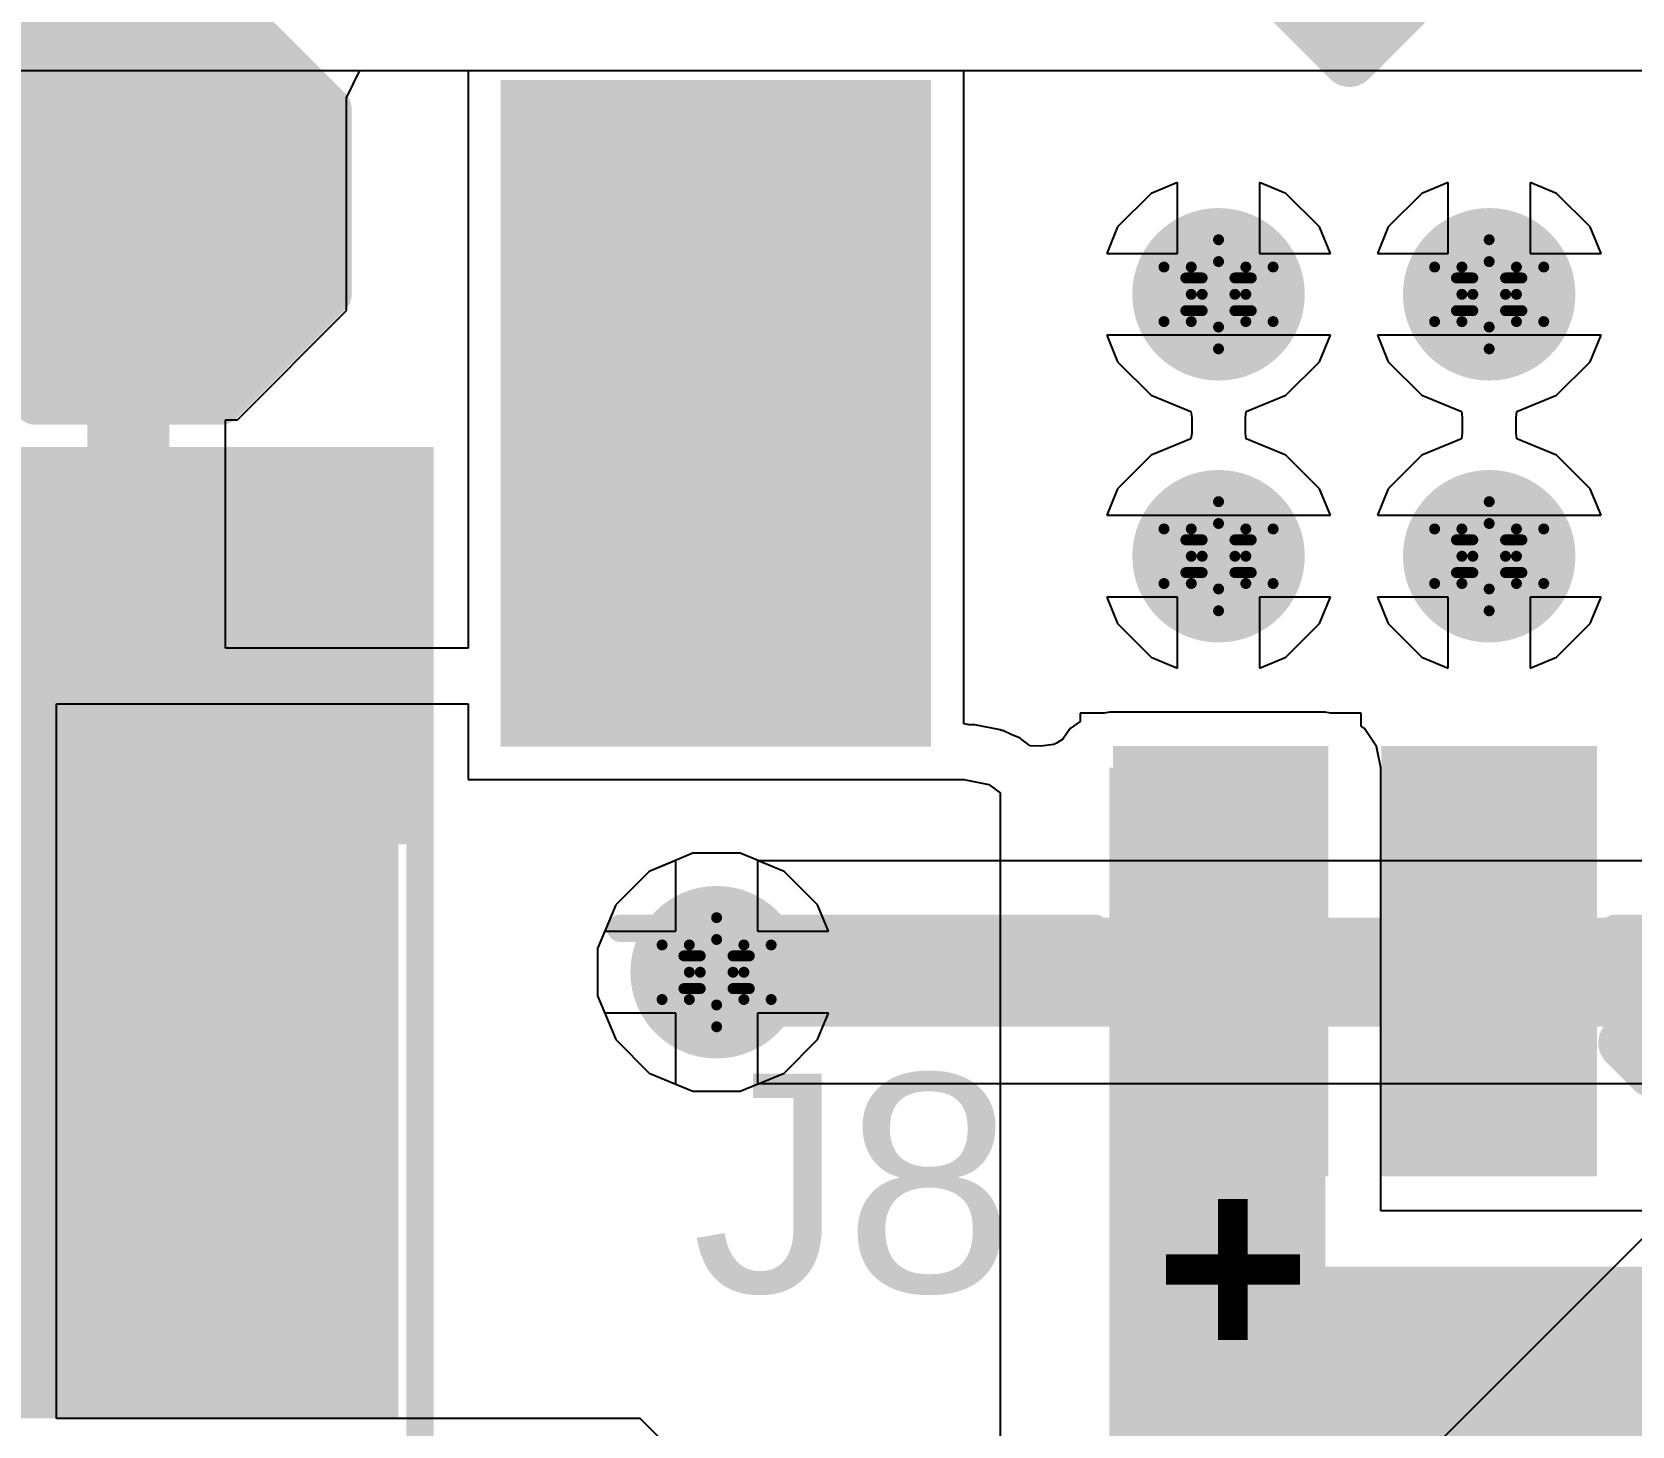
# Model space of a CAD drawing. Header units: inches. Extents: x -18 to 237, y -41 to 211.
# Drawn here: x 10 to 17.44, y 103.6 to 110.09 of the extents above; entities that cross this region are included whole.
import ezdxf

# ---------------------------------------------------------------- set-up
doc = ezdxf.new("R2010")
doc.units = ezdxf.units.IN
for name, color, linetype in [('Bottom Layer', 5, 'Continuous'), ('Bottom Solder', 6, 'Continuous'), ('Drill Drawing', 1, 'Continuous'), ('Top Layer', 1, 'Continuous'), ('Top Overlay', 2, 'Continuous'), ('Top Paste', 8, 'Continuous'), ('Top Solder', 216, 'Continuous'), ('Via Holes', 16, 'Continuous')]:
    doc.layers.add(name, color=color, linetype=linetype)
doc.styles.add('Arial', font='', dxfattribs={"height": 0.2})
doc.styles.add('Arial_Bold', font='', dxfattribs={"height": 0.2})
doc.styles.get('Arial').set_extended_font_data('Arial')
doc.styles.get('Arial_Bold').set_extended_font_data('Arial', bold=True)

# ---------------------------------------------------------------- blocks, each defined once
blk = doc.blocks.new('T__________93')
at = {"layer": 'Top Layer'}
blk.add_hatch(color=1, dxfattribs=at).paths.add_polyline_path([(0.381, 0.762), (-0.381, 0.762), (-0.762, 0.381), (-0.762, -0.381), (-0.381, -0.762), (0.381, -0.762), (0.762, -0.381), (0.762, 0.381)])
at = {"layer": 'Top Paste'}
blk.add_hatch(color=8, dxfattribs=at).paths.add_polyline_path([(0.381, 0.762), (-0.381, 0.762), (-0.762, 0.381), (-0.762, -0.381), (-0.381, -0.762), (0.381, -0.762), (0.762, -0.381), (0.762, 0.381)])
at = {"layer": 'Top Solder'}
blk.add_hatch(color=216, dxfattribs=at).paths.add_polyline_path([(0.4318, 0.8636), (-0.4318, 0.8636), (-0.8636, 0.4318), (-0.8636, -0.4318), (-0.4318, -0.8636), (0.4318, -0.8636), (0.8636, -0.4318), (0.8636, 0.4318)])
at = {"layer": 'Top Overlay', "const_width": 0.2}
for points in [[(-0.9398, 0.4318), (-0.4318, 0.9398)], [(-0.4318, 0.9398), (0.4318, 0.9398)], [(-0.4318, 0.9398), (0.4318, 0.9398)], [(0.4318, 0.9398), (0.9398, 0.4318)], [(-0.9398, -0.4318), (-0.9398, 0.4318)], [(0.9398, -0.4318), (0.9398, 0.4318)], [(-0.9398, -0.4318), (-0.4318, -0.9398)], [(0.4318, -0.9398), (0.9398, -0.4318)], [(-0.4318, -0.9398), (0.4318, -0.9398)], [(-0.4318, -0.9398), (0.4318, -0.9398)]]:
    blk.add_lwpolyline(points, dxfattribs=at)
at = {"layer": 'Top Overlay', "const_width": 0.1}
for points in [[(-0.4818, 0.9398, 1), (-0.3818, 0.9398, 1)], [(-0.4818, 0.9398, 1), (-0.3818, 0.9398, 1)], [(-0.4818, 0.9398, 1), (-0.3818, 0.9398, 1)], [(0.3818, 0.9398, 1), (0.4818, 0.9398, 1)], [(0.3818, 0.9398, 1), (0.4818, 0.9398, 1)], [(0.3818, 0.9398, 1), (0.4818, 0.9398, 1)], [(-0.9898, 0.4318, 1), (-0.8898, 0.4318, 1)], [(-0.9898, 0.4318, 1), (-0.8898, 0.4318, 1)], [(0.8898, 0.4318, 1), (0.9898, 0.4318, 1)], [(0.8898, 0.4318, 1), (0.9898, 0.4318, 1)], [(-0.9898, -0.4318, 1), (-0.8898, -0.4318, 1)], [(-0.9898, -0.4318, 1), (-0.8898, -0.4318, 1)], [(0.8898, -0.4318, 1), (0.9898, -0.4318, 1)], [(0.8898, -0.4318, 1), (0.9898, -0.4318, 1)], [(-0.4818, -0.9398, 1), (-0.3818, -0.9398, 1)], [(-0.4818, -0.9398, 1), (-0.3818, -0.9398, 1)], [(-0.4818, -0.9398, 1), (-0.3818, -0.9398, 1)], [(0.3818, -0.9398, 1), (0.4818, -0.9398, 1)], [(0.3818, -0.9398, 1), (0.4818, -0.9398, 1)], [(0.3818, -0.9398, 1), (0.4818, -0.9398, 1)]]:
    blk.add_lwpolyline(points, format="xyb", close=True, dxfattribs=at)
blk = doc.blocks.new('1_25_2PWB_108')
at = {"layer": 'Top Layer'}
for points in [[(-1.025, 2.175), (-0.225, 2.175), (-0.225, 0.375), (-1.025, 0.375)], [(0.225, 2.175), (1.025, 2.175), (1.025, 0.375), (0.225, 0.375)], [(3.875, -2.725), (2.075, -2.725), (2.075, 0.175), (3.875, 0.175)]]:
    blk.add_hatch(color=1, dxfattribs=at).paths.add_polyline_path(points)
at = {"layer": 'Top Paste'}
for points in [[(-1.025, 2.175), (-0.225, 2.175), (-0.225, 0.375), (-1.025, 0.375)], [(0.225, 2.175), (1.025, 2.175), (1.025, 0.375), (0.225, 0.375)], [(3.875, -2.725), (2.075, -2.725), (2.075, 0.175), (3.875, 0.175)]]:
    blk.add_hatch(color=8, dxfattribs=at).paths.add_polyline_path(points)
at = {"layer": 'Top Solder'}
for points in [[(-1.1266, 2.2766), (-0.1234, 2.2766), (-0.1234, 0.2734), (-1.1266, 0.2734)], [(0.1234, 2.2766), (1.1266, 2.2766), (1.1266, 0.2734), (0.1234, 0.2734)], [(3.9766, -2.8266), (1.9734, -2.8266), (1.9734, 0.2766), (3.9766, 0.2766)]]:
    blk.add_hatch(color=216, dxfattribs=at).paths.add_polyline_path(points)
at = {"layer": 'Top Overlay'}
for points, const_width in [([(-1.387, 1.783), (-1.387, 1.529)], 0.254), ([(-1.26, 1.656), (-1.387, 1.783)], 0.254), ([(-1.26, 1.656), (-1.387, 1.529)], 0.254), ([(-1.2092, 1.1226), (-3.419, 1.1226)], 0.127), ([(3.419, 1.1226), (1.2092, 1.1226)], 0.127), ([(0.0254, -2.921), (-0.2286, -3.175)], 0.254), ([(0.2794, -3.175), (0.0254, -2.921)], 0.254), ([(0.2794, -3.175), (-0.2286, -3.175)], 0.254)]:
    blk.add_lwpolyline(points, dxfattribs=dict(at, const_width=const_width))
for points, const_width in [([(-1.4505, 1.783, 1), (-1.3235, 1.783, 1)], 0.127), ([(-1.4505, 1.783, 1), (-1.3235, 1.783, 1)], 0.127), ([(-1.3235, 1.656, 1), (-1.1965, 1.656, 1)], 0.127), ([(-1.3235, 1.656, 1), (-1.1965, 1.656, 1)], 0.127), ([(-1.4505, 1.529, 1), (-1.3235, 1.529, 1)], 0.127), ([(-1.4505, 1.529, 1), (-1.3235, 1.529, 1)], 0.127), ([(-1.2409, 1.1226, 1), (-1.1774, 1.1226, 1)], 0.0635), ([(1.1775, 1.1226, 1), (1.241, 1.1226, 1)], 0.0635), ([(3.3873, 1.1226, 1), (3.4508, 1.1226, 1)], 0.0635), ([(-0.0381, -2.921, 1), (0.0889, -2.921, 1)], 0.127), ([(-0.0381, -2.921, 1), (0.0889, -2.921, 1)], 0.127), ([(-0.2921, -3.175, 1), (-0.1651, -3.175, 1)], 0.127), ([(-0.2921, -3.175, 1), (-0.1651, -3.175, 1)], 0.127), ([(0.2159, -3.175, 1), (0.3429, -3.175, 1)], 0.127), ([(0.2159, -3.175, 1), (0.3429, -3.175, 1)], 0.127)]:
    blk.add_lwpolyline(points, format="xyb", close=True, dxfattribs=dict(at, const_width=const_width))
blk = doc.blocks.new('SMA_118')
at = {"layer": 'Top Layer'}
for points in [[(-3.25, 0.85), (-0.75, 0.85), (-0.75, -0.85), (-3.25, -0.85)], [(0.75, 0.85), (3.25, 0.85), (3.25, -0.85), (0.75, -0.85)]]:
    blk.add_hatch(color=1, dxfattribs=at).paths.add_polyline_path(points)
at = {"layer": 'Top Overlay'}
for points in [[(-4.445, -1.4216), (-3.278, -1.4216), (-3.278, 1.4219), (-4.445, 1.4219)], [(-3.3, 0.924), (-2.596, 0.924), (-2.596, 1.4219), (-3.3, 1.4219)], [(-3.3, -1.4219), (-2.596, -1.4219), (-2.596, -0.924), (-3.3, -0.924)]]:
    blk.add_hatch(color=2, dxfattribs=at).paths.add_polyline_path(points)
at = {"layer": 'Top Paste'}
for points in [[(-3.25, 0.85), (-0.75, 0.85), (-0.75, -0.85), (-3.25, -0.85)], [(0.75, 0.85), (3.25, 0.85), (3.25, -0.85), (0.75, -0.85)]]:
    blk.add_hatch(color=8, dxfattribs=at).paths.add_polyline_path(points)
at = {"layer": 'Top Solder'}
for points in [[(-3.3516, 0.9516), (-0.6484, 0.9516), (-0.6484, -0.9516), (-3.3516, -0.9516)], [(0.6484, 0.9516), (3.3516, 0.9516), (3.3516, -0.9516), (0.6484, -0.9516)]]:
    blk.add_hatch(color=216, dxfattribs=at).paths.add_polyline_path(points)
at = {"layer": 'Top Overlay', "const_width": 0.127}
for points in [[(2.0612, 1.3577), (-2.6581, 1.3577)], [(2.0612, 1.0122), (2.0612, 1.3577)], [(2.0612, -1.3577), (2.0612, -1.0122)], [(2.0612, -1.3577), (-2.6581, -1.3577)]]:
    blk.add_lwpolyline(points, dxfattribs=at)
at = {"layer": 'Top Overlay', "const_width": 0.0635}
for points in [[(-2.6899, 1.3577, 1), (-2.6264, 1.3577, 1)], [(2.0295, 1.3577, 1), (2.093, 1.3577, 1)], [(2.0295, 1.3577, 1), (2.093, 1.3577, 1)], [(2.0295, 1.0122, 1), (2.093, 1.0122, 1)], [(2.0295, -1.0122, 1), (2.093, -1.0122, 1)], [(-2.6899, -1.3577, 1), (-2.6264, -1.3577, 1)], [(2.0295, -1.3577, 1), (2.093, -1.3577, 1)], [(2.0295, -1.3577, 1), (2.093, -1.3577, 1)]]:
    blk.add_lwpolyline(points, format="xyb", close=True, dxfattribs=at)

msp = doc.modelspace()

# ---------------------------------------------------------------- hatches: boundary and pattern name
at = {"layer": 'Bottom Layer'}
h = msp.add_hatch(color=5, dxfattribs=at)
edge = h.paths.add_edge_path()
edge.add_arc((15.5194, 108.8674), 0.3, 0, 360)
h = msp.add_hatch(color=5, dxfattribs=at)
edge = h.paths.add_edge_path()
edge.add_arc((16.7794, 108.8674), 0.3, 0, 360)
h = msp.add_hatch(color=5, dxfattribs=at)
edge = h.paths.add_edge_path()
edge.add_arc((15.5194, 107.6482), 0.3, 0, 360)
h = msp.add_hatch(color=5, dxfattribs=at)
edge = h.paths.add_edge_path()
edge.add_arc((16.7794, 107.6482), 0.3, 0, 360)
h = msp.add_hatch(color=5, dxfattribs=at)
edge = h.paths.add_edge_path()
edge.add_arc((13.1826, 105.7117), 0.3, 0, 360)
at = {"layer": 'Bottom Solder'}
h = msp.add_hatch(color=6, dxfattribs=at)
edge = h.paths.add_edge_path()
edge.add_arc((15.5194, 108.8674), 0.4016, 0, 360)
h = msp.add_hatch(color=6, dxfattribs=at)
edge = h.paths.add_edge_path()
edge.add_arc((16.7794, 108.8674), 0.4016, 0, 360)
h = msp.add_hatch(color=6, dxfattribs=at)
edge = h.paths.add_edge_path()
edge.add_arc((15.5194, 107.6482), 0.4016, 0, 360)
h = msp.add_hatch(color=6, dxfattribs=at)
edge = h.paths.add_edge_path()
edge.add_arc((16.7794, 107.6482), 0.4016, 0, 360)
h = msp.add_hatch(color=6, dxfattribs=at)
edge = h.paths.add_edge_path()
edge.add_arc((13.1826, 105.7117), 0.4016, 0, 360)
at = {"layer": 'Top Layer'}
h = msp.add_hatch(color=1, dxfattribs=at)
edge = h.paths.add_edge_path()
edge.add_arc((15.5194, 108.8674), 0.3, 0, 360)
h = msp.add_hatch(color=1, dxfattribs=at)
edge = h.paths.add_edge_path()
edge.add_arc((16.7794, 108.8674), 0.3, 0, 360)
h = msp.add_hatch(color=1, dxfattribs=at)
edge = h.paths.add_edge_path()
edge.add_arc((15.5194, 107.6482), 0.3, 0, 360)
h = msp.add_hatch(color=1, dxfattribs=at)
edge = h.paths.add_edge_path()
edge.add_arc((16.7794, 107.6482), 0.3, 0, 360)
for points in [[(6.904, 103.635), (11.7, 103.635), (11.7, 106.9617), (6.904, 106.9617)], [(15.0114, 103.3556), (16.0161, 103.3556), (16.0161, 106.6636), (15.0114, 106.6636)], [(15.0114, 103.3556), (19.3044, 103.3556), (19.3044, 104.3417), (15.0114, 104.3417)]]:
    msp.add_hatch(color=1, dxfattribs=at).paths.add_polyline_path(points)
h = msp.add_hatch(color=1, dxfattribs=at)
edge = h.paths.add_edge_path()
edge.add_arc((13.1826, 105.7117), 0.3, 0, 360)
at = {"layer": 'Top Solder'}
h = msp.add_hatch(color=216, dxfattribs=at)
edge = h.paths.add_edge_path()
edge.add_arc((15.5194, 108.8674), 0.4016, 0, 360)
h = msp.add_hatch(color=216, dxfattribs=at)
edge = h.paths.add_edge_path()
edge.add_arc((16.7794, 108.8674), 0.4016, 0, 360)
h = msp.add_hatch(color=216, dxfattribs=at)
edge = h.paths.add_edge_path()
edge.add_arc((15.5194, 107.6482), 0.4016, 0, 360)
h = msp.add_hatch(color=216, dxfattribs=at)
edge = h.paths.add_edge_path()
edge.add_arc((16.7794, 107.6482), 0.4016, 0, 360)
h = msp.add_hatch(color=216, dxfattribs=at)
edge = h.paths.add_edge_path()
edge.add_arc((13.1826, 105.7117), 0.4016, 0, 360)
at = {"layer": 'Via Holes'}
h = msp.add_hatch(color=7, dxfattribs=at)
edge = h.paths.add_edge_path()
edge.add_arc((15.5194, 108.8674), 0.15, 0, 360)
h = msp.add_hatch(color=7, dxfattribs=at)
edge = h.paths.add_edge_path()
edge.add_arc((16.7794, 108.8674), 0.15, 0, 360)
h = msp.add_hatch(color=7, dxfattribs=at)
edge = h.paths.add_edge_path()
edge.add_arc((15.5194, 107.6482), 0.15, 0, 360)
h = msp.add_hatch(color=7, dxfattribs=at)
edge = h.paths.add_edge_path()
edge.add_arc((16.7794, 107.6482), 0.15, 0, 360)
h = msp.add_hatch(color=7, dxfattribs=at)
edge = h.paths.add_edge_path()
edge.add_arc((13.1826, 105.7117), 0.15, 0, 360)

# ---------------------------------------------------------------- linework, layer by layer
at = {"layer": 'Bottom Layer'}
for p, q in [((-2.794, 109.9088), (21.2205, 109.9088)), ((15.3289, 109.3881), (15.2056, 109.3371)), ((15.3289, 109.0579), (15.3289, 109.3881)), ((15.8332, 109.3371), (15.7099, 109.3881)), ((15.7099, 109.3881), (15.7099, 109.0579)), ((16.5889, 109.3881), (16.4656, 109.3371)), ((16.5889, 109.0579), (16.5889, 109.3881)), ((17.0932, 109.3371), (16.9699, 109.3881)), ((16.9699, 109.3881), (16.9699, 109.0579)), ((15.2056, 109.3371), (15.0497, 109.1812)), ((15.9891, 109.1812), (15.8332, 109.3371)), ((16.4656, 109.3371), (16.3097, 109.1812)), ((17.2491, 109.1812), (17.0932, 109.3371)), ((15.0497, 109.1812), (14.9987, 109.0579)), ((16.0401, 109.0579), (15.9891, 109.1812)), ((16.3097, 109.1812), (16.2587, 109.0579)), ((17.3001, 109.0579), (17.2491, 109.1812)), ((14.9987, 109.0579), (15.3289, 109.0579)), ((15.7099, 109.0579), (16.0401, 109.0579)), ((16.2587, 109.0579), (16.5889, 109.0579)), ((16.9699, 109.0579), (17.3001, 109.0579)), ((16.0401, 108.6769), (14.9987, 108.6769)), ((14.9987, 108.6769), (15.0497, 108.5536)), ((15.9891, 108.5536), (16.0401, 108.6769)), ((17.3001, 108.6769), (16.2587, 108.6769)), ((16.2587, 108.6769), (16.3097, 108.5536)), ((17.2491, 108.5536), (17.3001, 108.6769)), ((15.0497, 108.5536), (15.2056, 108.3977)), ((15.8332, 108.3977), (15.9891, 108.5536)), ((16.3097, 108.5536), (16.4656, 108.3977)), ((17.0932, 108.3977), (17.2491, 108.5536)), ((15.2056, 108.3977), (15.3901, 108.3213)), ((15.6487, 108.3213), (15.8332, 108.3977)), ((16.4656, 108.3977), (16.6501, 108.3213)), ((16.9087, 108.3213), (17.0932, 108.3977)), ((15.3901, 108.3213), (15.3944, 108.2946)), ((15.6444, 108.2946), (15.6487, 108.3213)), ((16.6501, 108.3213), (16.6544, 108.2946)), ((16.9044, 108.2946), (16.9087, 108.3213)), ((15.3944, 108.2946), (15.3944, 108.221)), ((15.6444, 108.221), (15.6444, 108.2946)), ((16.6544, 108.2946), (16.6544, 108.221)), ((16.9044, 108.221), (16.9044, 108.2946)), ((15.3901, 108.1943), (15.2056, 108.1179)), ((15.3944, 108.221), (15.3901, 108.1943)), ((15.6487, 108.1943), (15.6444, 108.221)), ((15.8332, 108.1179), (15.6487, 108.1943)), ((16.6501, 108.1943), (16.4656, 108.1179)), ((16.6544, 108.221), (16.6501, 108.1943)), ((16.9087, 108.1943), (16.9044, 108.221)), ((17.0932, 108.1179), (16.9087, 108.1943)), ((15.2056, 108.1179), (15.0497, 107.962)), ((15.9891, 107.962), (15.8332, 108.1179)), ((16.4656, 108.1179), (16.3097, 107.962)), ((17.2491, 107.962), (17.0932, 108.1179)), ((15.0497, 107.962), (14.9987, 107.8387)), ((16.0401, 107.8387), (15.9891, 107.962)), ((16.3097, 107.962), (16.2587, 107.8387)), ((17.3001, 107.8387), (17.2491, 107.962)), ((14.9987, 107.8387), (16.0401, 107.8387)), ((16.2587, 107.8387), (17.3001, 107.8387)), ((15.3289, 107.4577), (14.9987, 107.4577)), ((14.9987, 107.4577), (15.0497, 107.3344)), ((15.3289, 107.1275), (15.3289, 107.4577)), ((16.0401, 107.4577), (15.7099, 107.4577)), ((15.7099, 107.4577), (15.7099, 107.1275)), ((15.9891, 107.3344), (16.0401, 107.4577)), ((16.5889, 107.4577), (16.2587, 107.4577)), ((16.2587, 107.4577), (16.3097, 107.3344)), ((16.5889, 107.1275), (16.5889, 107.4577)), ((17.3001, 107.4577), (16.9699, 107.4577)), ((16.9699, 107.4577), (16.9699, 107.1275)), ((17.2491, 107.3344), (17.3001, 107.4577)), ((15.0497, 107.3344), (15.2056, 107.1785)), ((15.8332, 107.1785), (15.9891, 107.3344)), ((16.3097, 107.3344), (16.4656, 107.1785)), ((17.0932, 107.1785), (17.2491, 107.3344)), ((15.2056, 107.1785), (15.3289, 107.1275)), ((15.7099, 107.1275), (15.8332, 107.1785)), ((16.4656, 107.1785), (16.5889, 107.1275)), ((16.9699, 107.1275), (17.0932, 107.1785)), ((13.0724, 106.2657), (12.8688, 106.1813)), ((13.2928, 106.2657), (13.0724, 106.2657)), ((13.3798, 106.2296), (13.2928, 106.2657)), ((17.7073, 106.2296), (13.3798, 106.2296)), ((12.8688, 106.1813), (12.7129, 106.0255)), ((12.7129, 106.0255), (12.6286, 105.8219)), ((12.6286, 105.8219), (12.6286, 105.6015)), ((12.6286, 105.6015), (12.7129, 105.3979)), ((12.7129, 105.3979), (12.8688, 105.242)), ((12.8688, 105.242), (13.0724, 105.1577)), ((13.2928, 105.1577), (13.3798, 105.1937)), ((13.3798, 105.1937), (17.9218, 105.1937)), ((13.0724, 105.1577), (13.2928, 105.1577)), ((18.1249, 105.1046), (15.4548, 102.4345))]:
    msp.add_line(p, q, dxfattribs=at)
for points, const_width in [([(15.7466, 101.73), (22.7295, 108.7129)], 0.889), ([(13.1826, 105.7117), (17.9218, 105.7117)], 0.508)]:
    msp.add_lwpolyline(points, dxfattribs=dict(at, const_width=const_width))
at = {"layer": 'Bottom Layer', "const_width": 0.254}
msp.add_lwpolyline([(13.0556, 105.7117, 1), (13.3096, 105.7117, 1)], format="xyb", close=True, dxfattribs=at)
at = {"layer": 'Drill Drawing', "const_width": 0.0508}
for points in [[(15.3924, 108.9944), (15.5194, 109.1214)], [(15.5194, 109.1214), (15.6464, 108.9944)], [(16.6524, 108.9944), (16.7794, 109.1214)], [(16.7794, 109.1214), (16.9064, 108.9944)], [(15.2654, 108.9944), (15.3924, 108.8674)], [(15.2654, 108.9944), (15.3924, 108.9944)], [(15.4432, 108.9436), (15.5194, 109.0198)], [(15.5194, 109.0198), (15.5956, 108.9436)], [(15.6464, 108.9944), (15.7734, 108.9944)], [(15.6464, 108.8674), (15.7734, 108.9944)], [(16.5254, 108.9944), (16.6524, 108.8674)], [(16.5254, 108.9944), (16.6524, 108.9944)], [(16.7032, 108.9436), (16.7794, 109.0198)], [(16.7794, 109.0198), (16.8556, 108.9436)], [(16.9064, 108.9944), (17.0334, 108.9944)], [(16.9064, 108.8674), (17.0334, 108.9944)], [(15.367, 108.9436), (15.4432, 108.8674)], [(15.367, 108.9436), (15.4432, 108.9436)], [(15.5956, 108.9436), (15.6718, 108.9436)], [(15.5956, 108.8674), (15.6718, 108.9436)], [(16.627, 108.9436), (16.7032, 108.8674)], [(16.627, 108.9436), (16.7032, 108.9436)], [(16.8556, 108.9436), (16.9318, 108.9436)], [(16.8556, 108.8674), (16.9318, 108.9436)], [(15.2654, 108.7404), (15.3924, 108.8674)], [(15.367, 108.7912), (15.4432, 108.8674)], [(15.5956, 108.8674), (15.6718, 108.7912)], [(15.6464, 108.8674), (15.7734, 108.7404)], [(16.5254, 108.7404), (16.6524, 108.8674)], [(16.627, 108.7912), (16.7032, 108.8674)], [(16.8556, 108.8674), (16.9318, 108.7912)], [(16.9064, 108.8674), (17.0334, 108.7404)], [(15.2654, 108.7404), (15.3924, 108.7404)], [(15.367, 108.7912), (15.4432, 108.7912)], [(15.3924, 108.7404), (15.5194, 108.6134)], [(15.4432, 108.7912), (15.5194, 108.715)], [(15.5194, 108.715), (15.5956, 108.7912)], [(15.5194, 108.6134), (15.6464, 108.7404)], [(15.5956, 108.7912), (15.6718, 108.7912)], [(15.6464, 108.7404), (15.7734, 108.7404)], [(16.5254, 108.7404), (16.6524, 108.7404)], [(16.627, 108.7912), (16.7032, 108.7912)], [(16.6524, 108.7404), (16.7794, 108.6134)], [(16.7032, 108.7912), (16.7794, 108.715)], [(16.7794, 108.715), (16.8556, 108.7912)], [(16.7794, 108.6134), (16.9064, 108.7404)], [(16.8556, 108.7912), (16.9318, 108.7912)], [(16.9064, 108.7404), (17.0334, 108.7404)], [(15.3924, 107.7752), (15.5194, 107.9022)], [(15.5194, 107.9022), (15.6464, 107.7752)], [(16.6524, 107.7752), (16.7794, 107.9022)], [(16.7794, 107.9022), (16.9064, 107.7752)], [(15.2654, 107.7752), (15.3924, 107.6482)], [(15.2654, 107.7752), (15.3924, 107.7752)], [(15.4432, 107.7244), (15.5194, 107.8006)], [(15.5194, 107.8006), (15.5956, 107.7244)], [(15.6464, 107.7752), (15.7734, 107.7752)], [(15.6464, 107.6482), (15.7734, 107.7752)], [(16.5254, 107.7752), (16.6524, 107.6482)], [(16.5254, 107.7752), (16.6524, 107.7752)], [(16.7032, 107.7244), (16.7794, 107.8006)], [(16.7794, 107.8006), (16.8556, 107.7244)], [(16.9064, 107.7752), (17.0334, 107.7752)], [(16.9064, 107.6482), (17.0334, 107.7752)], [(15.367, 107.7244), (15.4432, 107.6482)], [(15.367, 107.7244), (15.4432, 107.7244)], [(15.5956, 107.7244), (15.6718, 107.7244)], [(15.5956, 107.6482), (15.6718, 107.7244)], [(16.627, 107.7244), (16.7032, 107.6482)], [(16.627, 107.7244), (16.7032, 107.7244)], [(16.8556, 107.7244), (16.9318, 107.7244)], [(16.8556, 107.6482), (16.9318, 107.7244)], [(15.2654, 107.5212), (15.3924, 107.6482)], [(15.367, 107.572), (15.4432, 107.6482)], [(15.5956, 107.6482), (15.6718, 107.572)], [(15.6464, 107.6482), (15.7734, 107.5212)], [(16.5254, 107.5212), (16.6524, 107.6482)], [(16.627, 107.572), (16.7032, 107.6482)], [(16.8556, 107.6482), (16.9318, 107.572)], [(16.9064, 107.6482), (17.0334, 107.5212)], [(15.367, 107.572), (15.4432, 107.572)], [(15.4432, 107.572), (15.5194, 107.4958)], [(15.5194, 107.4958), (15.5956, 107.572)], [(15.5956, 107.572), (15.6718, 107.572)], [(16.627, 107.572), (16.7032, 107.572)], [(16.7032, 107.572), (16.7794, 107.4958)], [(16.7794, 107.4958), (16.8556, 107.572)], [(16.8556, 107.572), (16.9318, 107.572)], [(15.2654, 107.5212), (15.3924, 107.5212)], [(15.3924, 107.5212), (15.5194, 107.3942)], [(15.5194, 107.3942), (15.6464, 107.5212)], [(15.6464, 107.5212), (15.7734, 107.5212)], [(16.5254, 107.5212), (16.6524, 107.5212)], [(16.6524, 107.5212), (16.7794, 107.3942)], [(16.7794, 107.3942), (16.9064, 107.5212)], [(16.9064, 107.5212), (17.0334, 107.5212)], [(13.0556, 105.8387), (13.1826, 105.9657)], [(13.1826, 105.9657), (13.3096, 105.8387)], [(12.9286, 105.8387), (13.0556, 105.7117)], [(12.9286, 105.8387), (13.0556, 105.8387)], [(13.1064, 105.7879), (13.1826, 105.8641)], [(13.1826, 105.8641), (13.2588, 105.7879)], [(13.3096, 105.8387), (13.4366, 105.8387)], [(13.3096, 105.7117), (13.4366, 105.8387)], [(13.0302, 105.7879), (13.1064, 105.7117)], [(13.0302, 105.7879), (13.1064, 105.7879)], [(13.2588, 105.7879), (13.335, 105.7879)], [(13.2588, 105.7117), (13.335, 105.7879)], [(12.9286, 105.5847), (13.0556, 105.7117)], [(13.0302, 105.6355), (13.1064, 105.7117)], [(13.2588, 105.7117), (13.335, 105.6355)], [(13.3096, 105.7117), (13.4366, 105.5847)], [(13.0302, 105.6355), (13.1064, 105.6355)], [(13.1064, 105.6355), (13.1826, 105.5593)], [(13.1826, 105.5593), (13.2588, 105.6355)], [(13.2588, 105.6355), (13.335, 105.6355)], [(12.9286, 105.5847), (13.0556, 105.5847)], [(13.0556, 105.5847), (13.1826, 105.4577)], [(13.1826, 105.4577), (13.3096, 105.5847)], [(13.3096, 105.5847), (13.4366, 105.5847)]]:
    msp.add_lwpolyline(points, dxfattribs=at)
at = {"layer": 'Drill Drawing', "const_width": 0.0254}
for points in [[(15.5067, 109.1214, 1), (15.5321, 109.1214, 1)], [(15.5067, 109.1214, 1), (15.5321, 109.1214, 1)], [(16.7667, 109.1214, 1), (16.7921, 109.1214, 1)], [(16.7667, 109.1214, 1), (16.7921, 109.1214, 1)], [(15.2527, 108.9944, 1), (15.2781, 108.9944, 1)], [(15.2527, 108.9944, 1), (15.2781, 108.9944, 1)], [(15.3797, 108.9944, 1), (15.4051, 108.9944, 1)], [(15.3797, 108.9944, 1), (15.4051, 108.9944, 1)], [(15.5067, 109.0198, 1), (15.5321, 109.0198, 1)], [(15.5067, 109.0198, 1), (15.5321, 109.0198, 1)], [(15.6337, 108.9944, 1), (15.6591, 108.9944, 1)], [(15.6337, 108.9944, 1), (15.6591, 108.9944, 1)], [(15.7607, 108.9944, 1), (15.7861, 108.9944, 1)], [(15.7607, 108.9944, 1), (15.7861, 108.9944, 1)], [(16.5127, 108.9944, 1), (16.5381, 108.9944, 1)], [(16.5127, 108.9944, 1), (16.5381, 108.9944, 1)], [(16.6397, 108.9944, 1), (16.6651, 108.9944, 1)], [(16.6397, 108.9944, 1), (16.6651, 108.9944, 1)], [(16.7667, 109.0198, 1), (16.7921, 109.0198, 1)], [(16.7667, 109.0198, 1), (16.7921, 109.0198, 1)], [(16.8937, 108.9944, 1), (16.9191, 108.9944, 1)], [(16.8937, 108.9944, 1), (16.9191, 108.9944, 1)], [(17.0207, 108.9944, 1), (17.0461, 108.9944, 1)], [(17.0207, 108.9944, 1), (17.0461, 108.9944, 1)], [(15.3543, 108.9436, 1), (15.3797, 108.9436, 1)], [(15.3543, 108.9436, 1), (15.3797, 108.9436, 1)], [(15.4305, 108.9436, 1), (15.4559, 108.9436, 1)], [(15.4305, 108.9436, 1), (15.4559, 108.9436, 1)], [(15.5829, 108.9436, 1), (15.6083, 108.9436, 1)], [(15.5829, 108.9436, 1), (15.6083, 108.9436, 1)], [(15.6591, 108.9436, 1), (15.6845, 108.9436, 1)], [(15.6591, 108.9436, 1), (15.6845, 108.9436, 1)], [(16.6143, 108.9436, 1), (16.6397, 108.9436, 1)], [(16.6143, 108.9436, 1), (16.6397, 108.9436, 1)], [(16.6905, 108.9436, 1), (16.7159, 108.9436, 1)], [(16.6905, 108.9436, 1), (16.7159, 108.9436, 1)], [(16.8429, 108.9436, 1), (16.8683, 108.9436, 1)], [(16.8429, 108.9436, 1), (16.8683, 108.9436, 1)], [(16.9191, 108.9436, 1), (16.9445, 108.9436, 1)], [(16.9191, 108.9436, 1), (16.9445, 108.9436, 1)], [(15.3797, 108.8674, 1), (15.4051, 108.8674, 1)], [(15.3797, 108.8674, 1), (15.4051, 108.8674, 1)], [(15.4305, 108.8674, 1), (15.4559, 108.8674, 1)], [(15.4305, 108.8674, 1), (15.4559, 108.8674, 1)], [(15.5829, 108.8674, 1), (15.6083, 108.8674, 1)], [(15.5829, 108.8674, 1), (15.6083, 108.8674, 1)], [(15.6337, 108.8674, 1), (15.6591, 108.8674, 1)], [(15.6337, 108.8674, 1), (15.6591, 108.8674, 1)], [(16.6397, 108.8674, 1), (16.6651, 108.8674, 1)], [(16.6397, 108.8674, 1), (16.6651, 108.8674, 1)], [(16.6905, 108.8674, 1), (16.7159, 108.8674, 1)], [(16.6905, 108.8674, 1), (16.7159, 108.8674, 1)], [(16.8429, 108.8674, 1), (16.8683, 108.8674, 1)], [(16.8429, 108.8674, 1), (16.8683, 108.8674, 1)], [(16.8937, 108.8674, 1), (16.9191, 108.8674, 1)], [(16.8937, 108.8674, 1), (16.9191, 108.8674, 1)], [(15.2527, 108.7404, 1), (15.2781, 108.7404, 1)], [(15.2527, 108.7404, 1), (15.2781, 108.7404, 1)], [(15.3543, 108.7912, 1), (15.3797, 108.7912, 1)], [(15.3543, 108.7912, 1), (15.3797, 108.7912, 1)], [(15.3797, 108.7404, 1), (15.4051, 108.7404, 1)], [(15.3797, 108.7404, 1), (15.4051, 108.7404, 1)], [(15.4305, 108.7912, 1), (15.4559, 108.7912, 1)], [(15.4305, 108.7912, 1), (15.4559, 108.7912, 1)], [(15.5829, 108.7912, 1), (15.6083, 108.7912, 1)], [(15.5829, 108.7912, 1), (15.6083, 108.7912, 1)], [(15.6337, 108.7404, 1), (15.6591, 108.7404, 1)], [(15.6337, 108.7404, 1), (15.6591, 108.7404, 1)], [(15.6591, 108.7912, 1), (15.6845, 108.7912, 1)], [(15.6591, 108.7912, 1), (15.6845, 108.7912, 1)], [(15.7607, 108.7404, 1), (15.7861, 108.7404, 1)], [(15.7607, 108.7404, 1), (15.7861, 108.7404, 1)], [(16.5127, 108.7404, 1), (16.5381, 108.7404, 1)], [(16.5127, 108.7404, 1), (16.5381, 108.7404, 1)], [(16.6143, 108.7912, 1), (16.6397, 108.7912, 1)], [(16.6143, 108.7912, 1), (16.6397, 108.7912, 1)], [(16.6397, 108.7404, 1), (16.6651, 108.7404, 1)], [(16.6397, 108.7404, 1), (16.6651, 108.7404, 1)], [(16.6905, 108.7912, 1), (16.7159, 108.7912, 1)], [(16.6905, 108.7912, 1), (16.7159, 108.7912, 1)], [(16.8429, 108.7912, 1), (16.8683, 108.7912, 1)], [(16.8429, 108.7912, 1), (16.8683, 108.7912, 1)], [(16.8937, 108.7404, 1), (16.9191, 108.7404, 1)], [(16.8937, 108.7404, 1), (16.9191, 108.7404, 1)], [(16.9191, 108.7912, 1), (16.9445, 108.7912, 1)], [(16.9191, 108.7912, 1), (16.9445, 108.7912, 1)], [(17.0207, 108.7404, 1), (17.0461, 108.7404, 1)], [(17.0207, 108.7404, 1), (17.0461, 108.7404, 1)], [(15.5067, 108.715, 1), (15.5321, 108.715, 1)], [(15.5067, 108.715, 1), (15.5321, 108.715, 1)], [(16.7667, 108.715, 1), (16.7921, 108.715, 1)], [(16.7667, 108.715, 1), (16.7921, 108.715, 1)], [(15.5067, 108.6134, 1), (15.5321, 108.6134, 1)], [(15.5067, 108.6134, 1), (15.5321, 108.6134, 1)], [(16.7667, 108.6134, 1), (16.7921, 108.6134, 1)], [(16.7667, 108.6134, 1), (16.7921, 108.6134, 1)], [(15.5067, 107.9022, 1), (15.5321, 107.9022, 1)], [(15.5067, 107.9022, 1), (15.5321, 107.9022, 1)], [(16.7667, 107.9022, 1), (16.7921, 107.9022, 1)], [(16.7667, 107.9022, 1), (16.7921, 107.9022, 1)], [(15.2527, 107.7752, 1), (15.2781, 107.7752, 1)], [(15.2527, 107.7752, 1), (15.2781, 107.7752, 1)], [(15.3797, 107.7752, 1), (15.4051, 107.7752, 1)], [(15.3797, 107.7752, 1), (15.4051, 107.7752, 1)], [(15.5067, 107.8006, 1), (15.5321, 107.8006, 1)], [(15.5067, 107.8006, 1), (15.5321, 107.8006, 1)], [(15.6337, 107.7752, 1), (15.6591, 107.7752, 1)], [(15.6337, 107.7752, 1), (15.6591, 107.7752, 1)], [(15.7607, 107.7752, 1), (15.7861, 107.7752, 1)], [(15.7607, 107.7752, 1), (15.7861, 107.7752, 1)], [(16.5127, 107.7752, 1), (16.5381, 107.7752, 1)], [(16.5127, 107.7752, 1), (16.5381, 107.7752, 1)], [(16.6397, 107.7752, 1), (16.6651, 107.7752, 1)], [(16.6397, 107.7752, 1), (16.6651, 107.7752, 1)], [(16.7667, 107.8006, 1), (16.7921, 107.8006, 1)], [(16.7667, 107.8006, 1), (16.7921, 107.8006, 1)], [(16.8937, 107.7752, 1), (16.9191, 107.7752, 1)], [(16.8937, 107.7752, 1), (16.9191, 107.7752, 1)], [(17.0207, 107.7752, 1), (17.0461, 107.7752, 1)], [(17.0207, 107.7752, 1), (17.0461, 107.7752, 1)], [(15.3543, 107.7244, 1), (15.3797, 107.7244, 1)], [(15.3543, 107.7244, 1), (15.3797, 107.7244, 1)], [(15.4305, 107.7244, 1), (15.4559, 107.7244, 1)], [(15.4305, 107.7244, 1), (15.4559, 107.7244, 1)], [(15.5829, 107.7244, 1), (15.6083, 107.7244, 1)], [(15.5829, 107.7244, 1), (15.6083, 107.7244, 1)], [(15.6591, 107.7244, 1), (15.6845, 107.7244, 1)], [(15.6591, 107.7244, 1), (15.6845, 107.7244, 1)], [(16.6143, 107.7244, 1), (16.6397, 107.7244, 1)], [(16.6143, 107.7244, 1), (16.6397, 107.7244, 1)], [(16.6905, 107.7244, 1), (16.7159, 107.7244, 1)], [(16.6905, 107.7244, 1), (16.7159, 107.7244, 1)], [(16.8429, 107.7244, 1), (16.8683, 107.7244, 1)], [(16.8429, 107.7244, 1), (16.8683, 107.7244, 1)], [(16.9191, 107.7244, 1), (16.9445, 107.7244, 1)], [(16.9191, 107.7244, 1), (16.9445, 107.7244, 1)], [(15.3797, 107.6482, 1), (15.4051, 107.6482, 1)], [(15.3797, 107.6482, 1), (15.4051, 107.6482, 1)], [(15.4305, 107.6482, 1), (15.4559, 107.6482, 1)], [(15.4305, 107.6482, 1), (15.4559, 107.6482, 1)], [(15.5829, 107.6482, 1), (15.6083, 107.6482, 1)], [(15.5829, 107.6482, 1), (15.6083, 107.6482, 1)], [(15.6337, 107.6482, 1), (15.6591, 107.6482, 1)], [(15.6337, 107.6482, 1), (15.6591, 107.6482, 1)], [(16.6397, 107.6482, 1), (16.6651, 107.6482, 1)], [(16.6397, 107.6482, 1), (16.6651, 107.6482, 1)], [(16.6905, 107.6482, 1), (16.7159, 107.6482, 1)], [(16.6905, 107.6482, 1), (16.7159, 107.6482, 1)], [(16.8429, 107.6482, 1), (16.8683, 107.6482, 1)], [(16.8429, 107.6482, 1), (16.8683, 107.6482, 1)], [(16.8937, 107.6482, 1), (16.9191, 107.6482, 1)], [(16.8937, 107.6482, 1), (16.9191, 107.6482, 1)], [(15.3543, 107.572, 1), (15.3797, 107.572, 1)], [(15.3543, 107.572, 1), (15.3797, 107.572, 1)], [(15.4305, 107.572, 1), (15.4559, 107.572, 1)], [(15.4305, 107.572, 1), (15.4559, 107.572, 1)], [(15.5829, 107.572, 1), (15.6083, 107.572, 1)], [(15.5829, 107.572, 1), (15.6083, 107.572, 1)], [(15.6591, 107.572, 1), (15.6845, 107.572, 1)], [(15.6591, 107.572, 1), (15.6845, 107.572, 1)], [(16.6143, 107.572, 1), (16.6397, 107.572, 1)], [(16.6143, 107.572, 1), (16.6397, 107.572, 1)], [(16.6905, 107.572, 1), (16.7159, 107.572, 1)], [(16.6905, 107.572, 1), (16.7159, 107.572, 1)], [(16.8429, 107.572, 1), (16.8683, 107.572, 1)], [(16.8429, 107.572, 1), (16.8683, 107.572, 1)], [(16.9191, 107.572, 1), (16.9445, 107.572, 1)], [(16.9191, 107.572, 1), (16.9445, 107.572, 1)], [(15.2527, 107.5212, 1), (15.2781, 107.5212, 1)], [(15.2527, 107.5212, 1), (15.2781, 107.5212, 1)], [(15.3797, 107.5212, 1), (15.4051, 107.5212, 1)], [(15.3797, 107.5212, 1), (15.4051, 107.5212, 1)], [(15.5067, 107.4958, 1), (15.5321, 107.4958, 1)], [(15.5067, 107.4958, 1), (15.5321, 107.4958, 1)], [(15.6337, 107.5212, 1), (15.6591, 107.5212, 1)], [(15.6337, 107.5212, 1), (15.6591, 107.5212, 1)], [(15.7607, 107.5212, 1), (15.7861, 107.5212, 1)], [(15.7607, 107.5212, 1), (15.7861, 107.5212, 1)], [(16.5127, 107.5212, 1), (16.5381, 107.5212, 1)], [(16.5127, 107.5212, 1), (16.5381, 107.5212, 1)], [(16.6397, 107.5212, 1), (16.6651, 107.5212, 1)], [(16.6397, 107.5212, 1), (16.6651, 107.5212, 1)], [(16.7667, 107.4958, 1), (16.7921, 107.4958, 1)], [(16.7667, 107.4958, 1), (16.7921, 107.4958, 1)], [(16.8937, 107.5212, 1), (16.9191, 107.5212, 1)], [(16.8937, 107.5212, 1), (16.9191, 107.5212, 1)], [(17.0207, 107.5212, 1), (17.0461, 107.5212, 1)], [(17.0207, 107.5212, 1), (17.0461, 107.5212, 1)], [(15.5067, 107.3942, 1), (15.5321, 107.3942, 1)], [(15.5067, 107.3942, 1), (15.5321, 107.3942, 1)], [(16.7667, 107.3942, 1), (16.7921, 107.3942, 1)], [(16.7667, 107.3942, 1), (16.7921, 107.3942, 1)], [(13.1699, 105.9657, 1), (13.1953, 105.9657, 1)], [(13.1699, 105.9657, 1), (13.1953, 105.9657, 1)], [(12.9159, 105.8387, 1), (12.9413, 105.8387, 1)], [(12.9159, 105.8387, 1), (12.9413, 105.8387, 1)], [(13.0429, 105.8387, 1), (13.0683, 105.8387, 1)], [(13.0429, 105.8387, 1), (13.0683, 105.8387, 1)], [(13.1699, 105.8641, 1), (13.1953, 105.8641, 1)], [(13.1699, 105.8641, 1), (13.1953, 105.8641, 1)], [(13.2969, 105.8387, 1), (13.3223, 105.8387, 1)], [(13.2969, 105.8387, 1), (13.3223, 105.8387, 1)], [(13.4239, 105.8387, 1), (13.4493, 105.8387, 1)], [(13.4239, 105.8387, 1), (13.4493, 105.8387, 1)], [(13.0175, 105.7879, 1), (13.0429, 105.7879, 1)], [(13.0175, 105.7879, 1), (13.0429, 105.7879, 1)], [(13.0937, 105.7879, 1), (13.1191, 105.7879, 1)], [(13.0937, 105.7879, 1), (13.1191, 105.7879, 1)], [(13.2461, 105.7879, 1), (13.2715, 105.7879, 1)], [(13.2461, 105.7879, 1), (13.2715, 105.7879, 1)], [(13.3223, 105.7879, 1), (13.3477, 105.7879, 1)], [(13.3223, 105.7879, 1), (13.3477, 105.7879, 1)], [(13.0429, 105.7117, 1), (13.0683, 105.7117, 1)], [(13.0429, 105.7117, 1), (13.0683, 105.7117, 1)], [(13.0937, 105.7117, 1), (13.1191, 105.7117, 1)], [(13.0937, 105.7117, 1), (13.1191, 105.7117, 1)], [(13.2461, 105.7117, 1), (13.2715, 105.7117, 1)], [(13.2461, 105.7117, 1), (13.2715, 105.7117, 1)], [(13.2969, 105.7117, 1), (13.3223, 105.7117, 1)], [(13.2969, 105.7117, 1), (13.3223, 105.7117, 1)], [(13.0175, 105.6355, 1), (13.0429, 105.6355, 1)], [(13.0175, 105.6355, 1), (13.0429, 105.6355, 1)], [(13.0937, 105.6355, 1), (13.1191, 105.6355, 1)], [(13.0937, 105.6355, 1), (13.1191, 105.6355, 1)], [(13.2461, 105.6355, 1), (13.2715, 105.6355, 1)], [(13.2461, 105.6355, 1), (13.2715, 105.6355, 1)], [(13.3223, 105.6355, 1), (13.3477, 105.6355, 1)], [(13.3223, 105.6355, 1), (13.3477, 105.6355, 1)], [(12.9159, 105.5847, 1), (12.9413, 105.5847, 1)], [(12.9159, 105.5847, 1), (12.9413, 105.5847, 1)], [(13.0429, 105.5847, 1), (13.0683, 105.5847, 1)], [(13.0429, 105.5847, 1), (13.0683, 105.5847, 1)], [(13.1699, 105.5593, 1), (13.1953, 105.5593, 1)], [(13.1699, 105.5593, 1), (13.1953, 105.5593, 1)], [(13.2969, 105.5847, 1), (13.3223, 105.5847, 1)], [(13.2969, 105.5847, 1), (13.3223, 105.5847, 1)], [(13.4239, 105.5847, 1), (13.4493, 105.5847, 1)], [(13.4239, 105.5847, 1), (13.4493, 105.5847, 1)], [(13.1699, 105.4577, 1), (13.1953, 105.4577, 1)], [(13.1699, 105.4577, 1), (13.1953, 105.4577, 1)]]:
    msp.add_lwpolyline(points, format="xyb", close=True, dxfattribs=at)
at = {"layer": 'Top Layer'}
for p, q in [((11.4596, 109.7818), (11.5221, 109.9088)), ((11.5221, 109.9088), (12.0254, 109.9088)), ((12.0254, 109.9088), (12.0254, 107.2207)), ((14.3334, 109.9088), (17.9754, 109.9088)), ((14.3334, 106.8686), (14.3334, 109.9088)), ((11.4596, 108.7917), (11.4596, 109.7818)), ((15.3289, 109.3881), (15.2056, 109.3371)), ((15.3289, 109.0579), (15.3289, 109.3881)), ((15.8332, 109.3371), (15.7099, 109.3881)), ((15.7099, 109.3881), (15.7099, 109.0579)), ((16.5889, 109.3881), (16.4656, 109.3371)), ((16.5889, 109.0579), (16.5889, 109.3881)), ((17.0932, 109.3371), (16.9699, 109.3881)), ((16.9699, 109.3881), (16.9699, 109.0579)), ((15.2056, 109.3371), (15.0497, 109.1812)), ((15.9891, 109.1812), (15.8332, 109.3371)), ((16.4656, 109.3371), (16.3097, 109.1812)), ((17.2491, 109.1812), (17.0932, 109.3371)), ((15.0497, 109.1812), (14.9987, 109.0579)), ((16.0401, 109.0579), (15.9891, 109.1812)), ((16.3097, 109.1812), (16.2587, 109.0579)), ((17.3001, 109.0579), (17.2491, 109.1812)), ((14.9987, 109.0579), (15.3289, 109.0579)), ((15.7099, 109.0579), (16.0401, 109.0579)), ((16.2587, 109.0579), (16.5889, 109.0579)), ((16.9699, 109.0579), (17.3001, 109.0579)), ((10.9516, 108.2837), (11.4596, 108.7917)), ((16.0401, 108.6769), (14.9987, 108.6769)), ((14.9987, 108.6769), (15.0497, 108.5536)), ((15.9891, 108.5536), (16.0401, 108.6769)), ((17.3001, 108.6769), (16.2587, 108.6769)), ((16.2587, 108.6769), (16.3097, 108.5536)), ((17.2491, 108.5536), (17.3001, 108.6769)), ((15.0497, 108.5536), (15.2056, 108.3977)), ((15.8332, 108.3977), (15.9891, 108.5536)), ((16.3097, 108.5536), (16.4656, 108.3977)), ((17.0932, 108.3977), (17.2491, 108.5536)), ((15.2056, 108.3977), (15.3901, 108.3213)), ((15.6487, 108.3213), (15.8332, 108.3977)), ((16.4656, 108.3977), (16.6501, 108.3213)), ((16.9087, 108.3213), (17.0932, 108.3977)), ((15.3901, 108.3213), (15.3944, 108.2946)), ((15.6444, 108.2946), (15.6487, 108.3213)), ((16.6501, 108.3213), (16.6544, 108.2946)), ((16.9044, 108.2946), (16.9087, 108.3213)), ((10.8968, 107.2207), (10.8968, 108.2837)), ((10.8968, 108.2837), (10.9516, 108.2837)), ((15.3944, 108.2946), (15.3944, 108.221)), ((15.6444, 108.221), (15.6444, 108.2946)), ((16.6544, 108.2946), (16.6544, 108.221)), ((16.9044, 108.221), (16.9044, 108.2946)), ((15.3901, 108.1943), (15.2056, 108.1179)), ((15.3944, 108.221), (15.3901, 108.1943)), ((15.6487, 108.1943), (15.6444, 108.221)), ((15.8332, 108.1179), (15.6487, 108.1943)), ((16.6501, 108.1943), (16.4656, 108.1179)), ((16.6544, 108.221), (16.6501, 108.1943)), ((16.9087, 108.1943), (16.9044, 108.221)), ((17.0932, 108.1179), (16.9087, 108.1943)), ((15.2056, 108.1179), (15.0497, 107.962)), ((15.9891, 107.962), (15.8332, 108.1179)), ((16.4656, 108.1179), (16.3097, 107.962)), ((17.2491, 107.962), (17.0932, 108.1179)), ((15.0497, 107.962), (14.9987, 107.8387)), ((16.0401, 107.8387), (15.9891, 107.962)), ((16.3097, 107.962), (16.2587, 107.8387)), ((17.3001, 107.8387), (17.2491, 107.962)), ((14.9987, 107.8387), (16.0401, 107.8387)), ((16.2587, 107.8387), (17.3001, 107.8387)), ((15.3289, 107.4577), (14.9987, 107.4577)), ((14.9987, 107.4577), (15.0497, 107.3344)), ((15.3289, 107.1275), (15.3289, 107.4577)), ((16.0401, 107.4577), (15.7099, 107.4577)), ((15.7099, 107.4577), (15.7099, 107.1275)), ((15.9891, 107.3344), (16.0401, 107.4577)), ((16.5889, 107.4577), (16.2587, 107.4577)), ((16.2587, 107.4577), (16.3097, 107.3344)), ((16.5889, 107.1275), (16.5889, 107.4577)), ((17.3001, 107.4577), (16.9699, 107.4577)), ((16.9699, 107.4577), (16.9699, 107.1275)), ((17.2491, 107.3344), (17.3001, 107.4577)), ((15.0497, 107.3344), (15.2056, 107.1785)), ((15.8332, 107.1785), (15.9891, 107.3344)), ((16.3097, 107.3344), (16.4656, 107.1785)), ((17.0932, 107.1785), (17.2491, 107.3344)), ((12.0254, 107.2207), (10.8968, 107.2207)), ((15.2056, 107.1785), (15.3289, 107.1275)), ((15.7099, 107.1275), (15.8332, 107.1785)), ((16.4656, 107.1785), (16.5889, 107.1275)), ((16.9699, 107.1275), (17.0932, 107.1785)), ((10.1092, 103.635), (10.1092, 106.9617)), ((10.1092, 106.9617), (12.0254, 106.9617)), ((12.0254, 106.9617), (12.0254, 106.6096)), ((14.9864, 106.9176), (14.8754, 106.9176)), ((14.8754, 106.9176), (14.8754, 106.8782)), ((15.0114, 106.9226), (14.9864, 106.9176)), ((16.0161, 106.9226), (15.0114, 106.9226)), ((16.0411, 106.9176), (16.0161, 106.9226)), ((16.1834, 106.9176), (16.0411, 106.9176)), ((16.1834, 106.8573), (16.1834, 106.9176)), ((14.3589, 106.8635), (14.3334, 106.8686)), ((14.3849, 106.8634), (14.3589, 106.8635)), ((14.502, 106.8396), (14.3849, 106.8634)), ((14.5082, 106.8371), (14.502, 106.8396)), ((14.5148, 106.8367), (14.5082, 106.8371)), ((14.5546, 106.8176), (14.5148, 106.8367)), ((14.8283, 106.8467), (14.7946, 106.7963)), ((14.8754, 106.8782), (14.8283, 106.8467)), ((16.1992, 106.8467), (16.1834, 106.8573)), ((16.2554, 106.7627), (16.1992, 106.8467)), ((14.5953, 106.8006), (14.5546, 106.8176)), ((14.5999, 106.7959), (14.5953, 106.8006)), ((14.6059, 106.793), (14.5999, 106.7959)), ((14.6431, 106.7651), (14.6059, 106.793)), ((14.6917, 106.7642), (14.6431, 106.7651)), ((14.7518, 106.7725), (14.6917, 106.7642)), ((14.7647, 106.7777), (14.7518, 106.7725)), ((14.7946, 106.7963), (14.7647, 106.7777)), ((16.2751, 106.6636), (16.2554, 106.7627)), ((12.0254, 106.6096), (14.3334, 106.6096)), ((14.3334, 106.6096), (14.3334, 106.6096)), ((14.3334, 106.6096), (14.4506, 106.5858)), ((16.2751, 104.6007), (16.2751, 106.6636)), ((14.4506, 106.5858), (14.5034, 106.5462)), ((14.5034, 106.5462), (14.5034, 99.0884)), ((12.9921, 106.2324), (12.8688, 106.1813)), ((12.9921, 105.9022), (12.9921, 106.2324)), ((13.4964, 106.1813), (13.3731, 106.2324)), ((13.3731, 106.2324), (13.3731, 105.9022)), ((12.8688, 106.1813), (12.7129, 106.0255)), ((13.6523, 106.0255), (13.4964, 106.1813)), ((12.7129, 106.0255), (12.6619, 105.9022)), ((13.7033, 105.9022), (13.6523, 106.0255)), ((12.6619, 105.9022), (12.9921, 105.9022)), ((13.3731, 105.9022), (13.7033, 105.9022)), ((12.9921, 105.5212), (12.6619, 105.5212)), ((12.6619, 105.5212), (12.7129, 105.3979)), ((12.9921, 105.1909), (12.9921, 105.5212)), ((13.7033, 105.5212), (13.3731, 105.5212)), ((13.3731, 105.5212), (13.3731, 105.1909)), ((13.6523, 105.3979), (13.7033, 105.5212)), ((12.7129, 105.3979), (12.8688, 105.242)), ((13.4964, 105.242), (13.6523, 105.3979)), ((12.8688, 105.242), (12.9921, 105.1909)), ((13.3731, 105.1909), (13.4964, 105.242)), ((17.9837, 104.6007), (16.2751, 104.6007)), ((12.827, 103.635), (10.1092, 103.635)), ((13.0473, 103.4147), (12.827, 103.635))]:
    msp.add_line(p, q, dxfattribs=at)
at = {"layer": 'Top Layer', "const_width": 0.381}
msp.add_lwpolyline([(10.4436, 105.7117), (10.4436, 109.2997)], dxfattribs=at)
at = {"layer": 'Top Layer', "const_width": 0.1905}
for points in [[(10.3484, 109.2997, 1), (10.5389, 109.2997, 1)], [(10.3484, 105.7117, 1), (10.5389, 105.7117, 1)]]:
    msp.add_lwpolyline(points, format="xyb", close=True, dxfattribs=at)

# ---------------------------------------------------------------- block references
for name, p, rotation in [('1_25_2PWB_108', (16.1544, 107.0386), 180), ('SMA_118', (10.4436, 103.7117), 270)]:
    msp.add_blockref(name, p, dxfattribs=dict(rotation=rotation))
msp.add_blockref('T__________93', (10.4436, 109.2997))

# ---------------------------------------------------------------- texts
at = {"layer": 'Top Overlay'}
for s, height, style, p in [('J8', 1.016, 'Arial', (13.0679, 104.2228)), ('+', 0.889, 'Arial_Bold', (15.2232, 103.8988))]:
    msp.add_text(s, height=height, dxfattribs=dict(at, style=style)).set_placement(p)

doc.saveas('drawing.dxf')
